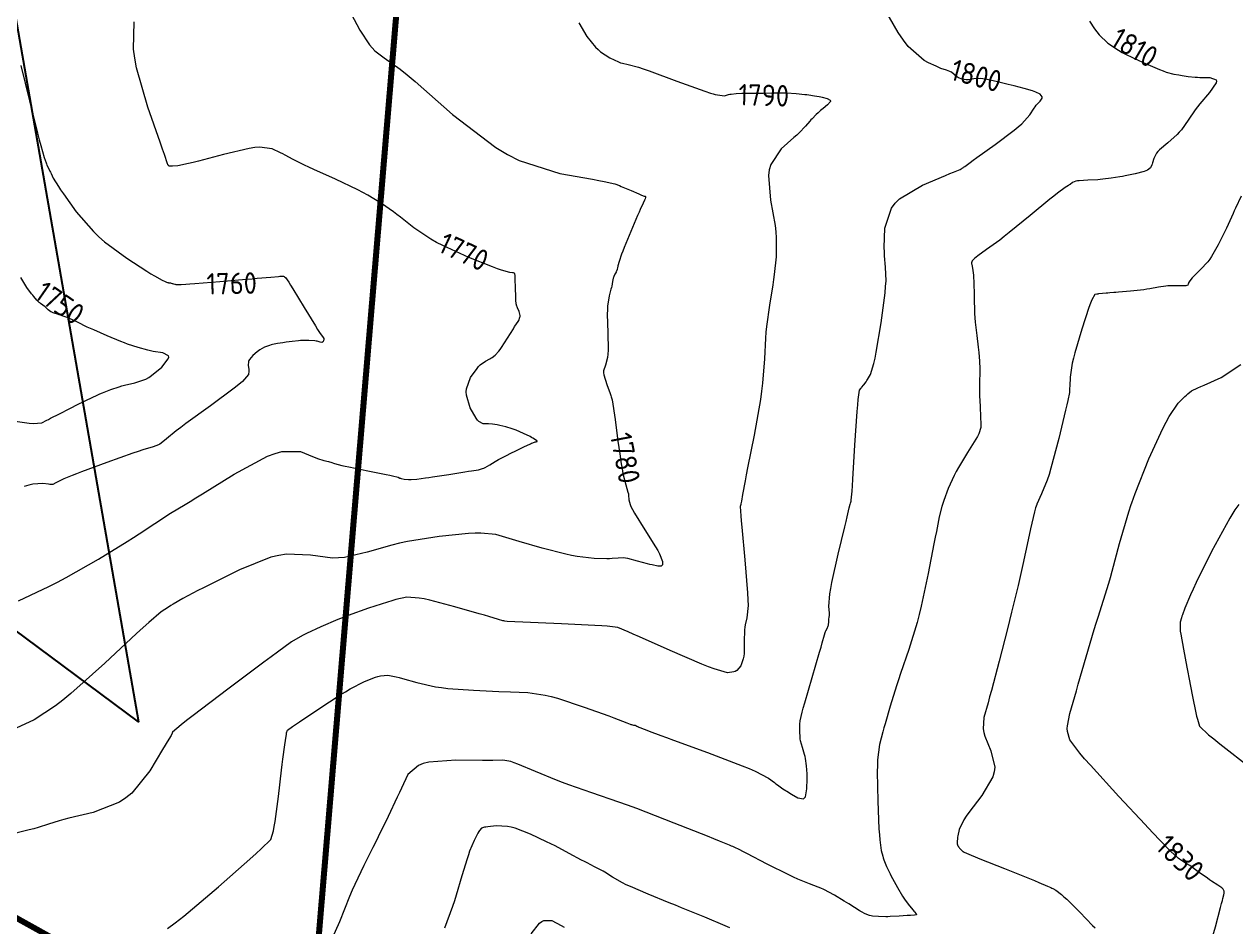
# Model space of a CAD drawing. Header units: millimetres. Extents: x 837477 to 838477, y 1189014 to 1191014.
# Drawn here: x 838134.3 to 838348.5, y 1189925.3 to 1190084.9 of the extents above; entities that cross this region are included whole.
import ezdxf

# ---------------------------------------------------------------- set-up
doc = ezdxf.new("R2010")
doc.units = ezdxf.units.MM
doc.header["$LTSCALE"] = 0.3
doc.layers.add('CORREDORVIA', color=94, linetype='Continuous', lineweight=80)
doc.layers.add('COTAS 10', color=252, linetype='Continuous', lineweight=9)
doc.layers.add('LINEA_DE_CEROS', color=61, linetype='Continuous')
doc.styles.get("Standard").update_dxf_attribs({"font": 'isocp2.shx', "bigfont": '@extfont2.shx'})

msp = doc.modelspace()

# ---------------------------------------------------------------- linework, layer by layer
at = {"layer": 'CORREDORVIA'}
msp.add_lwpolyline([(838157.033, 1190996.193), (838237.174, 1190821.339), (838237.001, 1190602.875), (838240.031, 1190437.198), (838223.537, 1190366.272), (838184.199, 1189898.277), (837734.304, 1190149.151), (837849.078, 1189569.699), (837751.159, 1189231.384), (837593.191, 1189234.399), (837695.481, 1189679.225), (837660.573, 1189835.358), (837597.737, 1190012.464), (837490.666, 1190492.599), (837964.301, 1190234.408), (838010.155, 1190346.41), (837974.613, 1190516.877), (837969.419, 1190653.334), (837963.574, 1190795.982), (837910.676, 1191000.965)], close=True, dxfattribs=at)
at = {"layer": 'COTAS 10'}
for points in [[(838159.601, 1189925.017), (838160.997, 1189926.039), (838162.487, 1189927.185), (838168.649, 1189932.359), (838174.184, 1189937.291), (838175.279, 1189938.285), (838176.183, 1189939.117), (838177.869, 1189940.78), (838178.348, 1189942.312), (838178.492, 1189943.062), (838178.641, 1189943.953), (838179.22, 1189948.345), (838179.764, 1189952.984), (838179.891, 1189954.03), (838180.008, 1189954.972), (838180.344, 1189957.512), (838180.582, 1189959.038), (838180.637, 1189959.34), (838180.686, 1189959.59), (838180.824, 1189960.059), (838181.735, 1189960.718), (838182.272, 1189961.087), (838182.932, 1189961.538), (838186.344, 1189963.843), (838190.15, 1189966.311), (838191.06, 1189966.865), (838191.906, 1189967.363), (838194.439, 1189968.691), (838196.366, 1189969.442), (838196.829, 1189969.576), (838197.263, 1189969.678), (838198.576, 1189969.777), (838200.039, 1189969.516), (838200.568, 1189969.39), (838201.15, 1189969.242), (838203.696, 1189968.514), (838206.991, 1189967.768), (838208.045, 1189967.608), (838209.16, 1189967.468), (838213.696, 1189967.131), (838218.172, 1189966.945), (838220.253, 1189966.858), (838223.296, 1189966.73), (838226.399, 1189966.272), (838227.443, 1189966.021), (838228.568, 1189965.716), (838233.296, 1189964.17), (838237.645, 1189962.589), (838238.531, 1189962.262), (838239.278, 1189961.984), (838240.827, 1189961.38), (838241.404, 1189961.143), (838241.538, 1189961.096), (838241.662, 1189961.057), (838242.018, 1189960.983), (838242.281, 1189960.942), (838242.346, 1189960.924), (838242.408, 1189960.903), (838242.604, 1189960.805), (838242.813, 1189960.684), (838242.884, 1189960.65), (838242.961, 1189960.615), (838243.283, 1189960.485), (838243.724, 1189960.318), (838243.876, 1189960.259), (838244.04, 1189960.195), (838244.739, 1189959.921), (838246.801, 1189959.148), (838247.825, 1189958.77), (838249.046, 1189958.322), (838255.09, 1189956.11), (838261.194, 1189953.794), (838262.452, 1189953.279), (838263.524, 1189952.82), (838265.835, 1189951.619), (838266.891, 1189950.819), (838267.171, 1189950.612), (838267.446, 1189950.412), (838268.396, 1189949.74), (838269.363, 1189949.107), (838269.648, 1189948.931), (838269.941, 1189948.754), (838271.065, 1189948.111), (838272.023, 1189947.964), (838272.211, 1189948.1), (838272.367, 1189948.313), (838272.654, 1189949.719), (838272.685, 1189951.502), (838272.68, 1189951.952), (838272.668, 1189952.384), (838272.576, 1189953.788), (838272.387, 1189955.065), (838272.314, 1189955.416), (838272.233, 1189955.767), (838271.867, 1189957.028), (838271.533, 1189958.225), (838271.472, 1189958.536), (838271.425, 1189958.837), (838271.367, 1189959.85), (838271.397, 1189960.72), (838271.406, 1189960.932), (838271.414, 1189961.13), (838271.445, 1189961.74), (838271.789, 1189963.236), (838271.995, 1189963.992), (838272.249, 1189964.897), (838273.565, 1189969.403), (838274.893, 1189973.891), (838275.155, 1189974.784), (838275.371, 1189975.526), (838275.768, 1189976.944), (838275.895, 1189977.377), (838275.94, 1189977.497), (838275.99, 1189977.618), (838276.209, 1189978.059), (838276.405, 1189978.502), (838276.442, 1189978.624), (838276.47, 1189978.747), (838276.508, 1189979.19), (838276.513, 1189979.582), (838276.521, 1189979.673), (838276.531, 1189979.756), (838276.595, 1189979.991), (838276.634, 1189980.401), (838276.63, 1189980.595), (838276.62, 1189980.823), (838276.527, 1189981.936), (838276.698, 1189984.168), (838276.854, 1189985.102), (838277.056, 1189986.173), (838278.178, 1189991.182), (838279.345, 1189996.028), (838279.577, 1189996.996), (838279.769, 1189997.801), (838280.13, 1189999.36), (838280.224, 1189999.795), (838280.248, 1189999.892), (838280.271, 1189999.979), (838280.278, 1190000), (838280.343, 1190000.208), (838280.406, 1190000.386), (838280.422, 1190000.44), (838280.439, 1190000.497), (838280.494, 1190000.719), (838280.624, 1190002.354), (838280.688, 1190003.301), (838280.763, 1190004.463), (838281.135, 1190010.446), (838281.531, 1190016.429), (838281.622, 1190017.592), (838281.705, 1190018.54), (838281.938, 1190020.18), (838282.161, 1190020.47), (838282.238, 1190020.567), (838282.321, 1190020.671), (838282.678, 1190021.108), (838283.104, 1190021.685), (838283.231, 1190021.877), (838283.362, 1190022.084), (838283.87, 1190022.948), (838284.484, 1190024.931), (838284.682, 1190025.843), (838284.892, 1190026.913), (838285.754, 1190032.085), (838286.451, 1190037.369), (838286.558, 1190038.509), (838286.627, 1190039.509), (838286.564, 1190041.952), (838286.356, 1190043.94), (838286.334, 1190044.653), (838286.327, 1190045.436), (838286.43, 1190048.851), (838287.572, 1190052.374), (838288.221, 1190053.225), (838289.014, 1190054.023), (838293.078, 1190056.457), (838297.139, 1190058.148), (838297.931, 1190058.477), (838298.578, 1190058.746), (838299.712, 1190059.215), (838299.888, 1190059.292), (838299.932, 1190059.313), (838299.973, 1190059.334), (838300.103, 1190059.412), (838300.24, 1190059.512), (838300.286, 1190059.548), (838300.335, 1190059.587), (838300.542, 1190059.756), (838301.508, 1190060.463), (838302.035, 1190060.842), (838302.675, 1190061.299), (838305.926, 1190063.611), (838309.289, 1190066.139), (838310, 1190066.733), (838310.615, 1190067.28), (838312.04, 1190068.875), (838312.805, 1190070.029), (838313.005, 1190070.299), (838313.198, 1190070.547), (838313.851, 1190071.265), (838314.234, 1190071.805), (838314.258, 1190071.941), (838314.245, 1190072.071), (838313.904, 1190072.494), (838313.114, 1190072.888), (838312.82, 1190073), (838312.493, 1190073.113), (838311.04, 1190073.532), (838309.271, 1190073.984), (838308.746, 1190074.118), (838308.205, 1190074.256), (838306.125, 1190074.787), (838304.184, 1190075.19), (838303.732, 1190075.248), (838303.317, 1190075.282), (838302.126, 1190075.21), (838301.232, 1190075.067), (838301.004, 1190075.057), (838300.784, 1190075.059), (838300.062, 1190075.173), (838299.441, 1190075.419), (838299.286, 1190075.505), (838299.138, 1190075.599), (838298.662, 1190076.003), (838298.197, 1190076.392), (838298.055, 1190076.477), (838297.908, 1190076.552), (838297.328, 1190076.742), (838296.344, 1190077.08), (838295.941, 1190077.249), (838295.482, 1190077.451), (838294.154, 1190078.076), (838293.355, 1190078.451), (838290.569, 1190080.946), (838289.694, 1190082.09), (838288.775, 1190083.431), (838285.084, 1190089.91)], [(838192.102, 1190086.725), (838193.621, 1190083.862), (838195.355, 1190081.268), (838195.825, 1190080.703), (838196.29, 1190080.203), (838197.936, 1190078.948), (838200.769, 1190076.914), (838201.984, 1190075.922), (838203.385, 1190074.745), (838210, 1190068.948), (838217.672, 1190063.081), (838219.739, 1190061.86), (838221.782, 1190060.813), (838228.957, 1190058.49), (838234.717, 1190057.493), (838235.868, 1190057.282), (838236.827, 1190057.1), (838238.688, 1190056.679), (838239.496, 1190056.349), (838239.791, 1190056.224), (838240.117, 1190056.085), (838241.553, 1190055.462), (838242.909, 1190054.879), (838243.186, 1190054.766), (838243.42, 1190054.673), (838243.905, 1190054.512), (838244.065, 1190054.459), (838244.093, 1190054.434), (838244.114, 1190054.405), (838244.13, 1190054.265), (838244.047, 1190054.012), (838244.006, 1190053.911), (838243.956, 1190053.798), (838243.707, 1190053.278), (838243.188, 1190052.137), (838242.968, 1190051.633), (838242.715, 1190051.047), (838241.525, 1190048.246), (838240.35, 1190045.399), (838240.107, 1190044.783), (838239.899, 1190044.242), (838239.442, 1190042.908), (838239.249, 1190042.181), (838239.207, 1190042.022), (838239.17, 1190041.882), (838239.078, 1190041.526), (838238.984, 1190041.257), (838238.947, 1190041.171), (838238.904, 1190041.08), (838238.709, 1190040.709), (838238.506, 1190040.259), (838238.46, 1190040.118), (838238.417, 1190039.971), (838238.296, 1190039.38), (838238.145, 1190038.605), (838238.082, 1190038.341), (838238.012, 1190038.056), (838237.682, 1190036.849), (838237.413, 1190035.038), (838237.38, 1190034.373), (838237.365, 1190033.636), (838237.459, 1190030.382), (838237.52, 1190027.237), (838237.483, 1190026.57), (838237.424, 1190025.99), (838237.016, 1190024.63), (838236.713, 1190023.623), (838236.719, 1190023.265), (838236.765, 1190022.873), (838237.257, 1190021.175), (838237.858, 1190019.589), (838237.972, 1190019.269), (838238.064, 1190019), (838238.209, 1190018.456), (838238.745, 1190015.012), (838239.243, 1190011.181), (838239.565, 1190008.924), (838239.817, 1190007.155), (838239.969, 1190006.265), (838240.118, 1190005.473), (838240.633, 1190003.428), (838241.015, 1190002.17), (838241.08, 1190001.875), (838241.127, 1190001.603), (838241.152, 1190000.815), (838241.411, 1190000), (838241.535, 1189999.608), (838241.808, 1189999.074), (838242.153, 1189998.452), (838244.002, 1189995.479), (838245.896, 1189992.472), (838246.269, 1189991.828), (838246.576, 1189991.265), (838247.14, 1189989.913), (838247.094, 1189989.284), (838247.017, 1189989.176), (838246.912, 1189989.098), (838246.3, 1189989.058), (838245.268, 1189989.291), (838244.899, 1189989.385), (838244.493, 1189989.492), (838242.724, 1189989.985), (838240.975, 1189990.416), (838240.582, 1189990.485), (838240.227, 1189990.531), (838239.276, 1189990.515), (838238.203, 1189990.406), (838237.772, 1189990.394), (838237.283, 1189990.391), (838235.036, 1189990.443), (838232.029, 1189990.789), (838231.062, 1189990.969), (838230.035, 1189991.187), (838225.842, 1189992.28), (838221.805, 1189993.456), (838220.033, 1189993.972), (838217.668, 1189994.659), (838215.024, 1189994.93), (838214.003, 1189994.913), (838212.856, 1189994.856), (838207.668, 1189994.318), (838202.056, 1189993.408), (838200.641, 1189993.116), (838199.287, 1189992.807), (838194.897, 1189991.547), (838190.933, 1189990.63), (838189.846, 1189990.537), (838188.764, 1189990.514), (838184.897, 1189991.013), (838180.636, 1189991.2), (838179.306, 1189990.98), (838177.91, 1189990.642), (838172.326, 1189988.442), (838167.137, 1189985.855), (838165.99, 1189985.272), (838164.968, 1189984.748), (838162.326, 1189983.341), (838160.636, 1189982.359), (838160.214, 1189982.104), (838159.813, 1189981.855), (838158.531, 1189981.015), (838156.297, 1189979.139), (838155.296, 1189978.238), (838154.129, 1189977.171), (838148.531, 1189971.937), (838142.55, 1189966.562), (838141.141, 1189965.406), (838139.839, 1189964.394), (838136.032, 1189961.937), (838132.882, 1189960.444)], [(838232.301, 1190085.117), (838233.741, 1190082.707), (838235.284, 1190080.835), (838235.725, 1190080.405), (838236.171, 1190080.013), (838237.832, 1190078.914), (838239.357, 1190078.221), (838239.718, 1190078.084), (838240.053, 1190077.972), (838241.041, 1190077.765), (838242.862, 1190077.281), (838243.722, 1190076.994), (838244.735, 1190076.64), (838249.68, 1190074.809), (838254.588, 1190073.037), (838255.579, 1190072.721), (838256.091, 1190072.573), (838256.41, 1190072.48), (838258.081, 1190072.242), (838258.781, 1190072.458), (838258.999, 1190072.504), (838259.228, 1190072.543), (838260.144, 1190072.636), (838261.167, 1190072.678), (838261.463, 1190072.685), (838261.764, 1190072.69), (838262.899, 1190072.695), (838264.161, 1190072.702), (838264.543, 1190072.708), (838264.939, 1190072.717), (838266.486, 1190072.766), (838268.134, 1190072.784), (838268.594, 1190072.774), (838269.055, 1190072.757), (838270.734, 1190072.641), (838272.258, 1190072.484), (838272.623, 1190072.442), (838272.962, 1190072.4), (838273.978, 1190072.253), (838274.84, 1190072.091), (838275.082, 1190072.04), (838275.326, 1190071.985), (838276.22, 1190071.765), (838276.783, 1190071.448), (838276.818, 1190071.332), (838276.801, 1190071.203), (838276.306, 1190070.639), (838275.492, 1190069.984), (838275.274, 1190069.799), (838275.059, 1190069.612), (838275.013, 1190069.57), (838274.614, 1190069.203), (838274.308, 1190068.921), (838273.573, 1190068.179), (838273.367, 1190067.96), (838273.16, 1190067.734), (838272.405, 1190066.868), (838271.285, 1190065.702), (838270.849, 1190065.286), (838270.357, 1190064.831), (838268.122, 1190062.856), (838266.248, 1190060.104), (838265.984, 1190059.16), (838265.829, 1190058.137), (838266.189, 1190053.784), (838267.005, 1190049.288), (838267.138, 1190048.176), (838267.23, 1190047.12), (838267.226, 1190043.784), (838266.884, 1190040.664), (838266.762, 1190039.744), (838266.629, 1190038.801), (838266.051, 1190035.193), (838265.514, 1190031.452), (838265.406, 1190030.424), (838265.315, 1190029.4), (838265.137, 1190025.731), (838264.819, 1190021.448), (838264.641, 1190020.037), (838264.424, 1190018.527), (838263.316, 1190012.262), (838262.173, 1190006.446), (838261.934, 1190005.22), (838261.729, 1190004.161), (838261.271, 1190001.724), (838261.065, 1190000.578), (838261.02, 1190000.334), (838260.979, 1190000.12), (838260.954, 1190000), (838260.873, 1189999.611), (838260.953, 1189997.983), (838261.029, 1189997.065), (838261.129, 1189995.944), (838261.686, 1189990.208), (838262.173, 1189984.341), (838262.229, 1189983.138), (838262.25, 1189982.117), (838262.042, 1189979.952), (838261.709, 1189978.711), (838261.651, 1189978.274), (838261.609, 1189977.795), (838261.583, 1189975.727), (838261.529, 1189973.649), (838261.469, 1189973.164), (838261.39, 1189972.718), (838260.941, 1189971.433), (838260.23, 1189970.625), (838259.985, 1189970.479), (838259.719, 1189970.367), (838258.588, 1189970.245), (838256.268, 1189970.904), (838255.254, 1189971.285), (838254.078, 1189971.752), (838248.485, 1189974.157), (838243.025, 1189976.583), (838241.932, 1189977.065), (838241.021, 1189977.464), (838239.244, 1189978.216), (838237.351, 1189978.448), (838236.367, 1189978.518), (838235.183, 1189978.591), (838229.244, 1189978.879), (838219.649, 1189979.283), (838219.25, 1189979.346), (838219.096, 1189979.382), (838218.923, 1189979.425), (838218.14, 1189979.649), (838216.402, 1189980.163), (838215.627, 1189980.39), (838214.724, 1189980.654), (838210.402, 1189981.911), (838205.965, 1189983.076), (838204.99, 1189983.281), (838204.124, 1189983.436), (838201.911, 1189983.569), (838199.968, 1189983.155), (838199.271, 1189982.964), (838198.507, 1189982.74), (838195.174, 1189981.658), (838191.578, 1189980.361), (838190.646, 1189980.003), (838189.743, 1189979.645), (838186.714, 1189978.354), (838184.188, 1189977.159), (838183.603, 1189976.861), (838183.066, 1189976.578), (838181.539, 1189975.674), (838179.079, 1189973.899), (838177.955, 1189973.067), (838176.638, 1189972.088), (838170.28, 1189967.319), (838164.154, 1189962.671), (838162.983, 1189961.767), (838162.04, 1189961.029), (838160.531, 1189959.749), (838160.474, 1189959.538), (838160.447, 1189959.475), (838160.414, 1189959.409), (838160.251, 1189959.154), (838159.558, 1189958.031), (838159.191, 1189957.418), (838158.747, 1189956.673), (838156.512, 1189952.894), (838153.316, 1189948.945), (838152.268, 1189948.094), (838151.148, 1189947.348), (838146.512, 1189945.529), (838142.19, 1189944.524), (838141.269, 1189944.292), (838140.466, 1189944.08), (838138.563, 1189943.478), (838136.753, 1189942.877), (838136.01, 1189942.666), (838135.162, 1189942.435), (838131.227, 1189941.437)], [(838133.301, 1189982.932), (838138.656, 1189985.465), (838140.177, 1189986.25), (838141.715, 1189987.071), (838147.407, 1189990.339), (838152.47, 1189993.433), (838153.611, 1189994.144), (838154.639, 1189994.791), (838157.407, 1189996.605), (838159.258, 1189997.856), (838159.707, 1189998.149), (838160.129, 1189998.418), (838161.422, 1189999.198), (838162.761, 1190000), (838163.633, 1190000.522), (838164.634, 1190001.134), (838165.802, 1190001.853), (838171.422, 1190005.339), (838177.303, 1190008.497), (838178.635, 1190009.009), (838179.839, 1190009.365), (838183.119, 1190009.344), (838185.244, 1190008.468), (838185.72, 1190008.285), (838186.147, 1190008.128), (838187.284, 1190007.777), (838188.067, 1190007.583), (838188.271, 1190007.526), (838188.469, 1190007.468), (838189.139, 1190007.242), (838190.426, 1190006.9), (838191.013, 1190006.767), (838191.701, 1190006.617), (838195.018, 1190005.941), (838198.255, 1190005.287), (838198.893, 1190005.151), (838199.418, 1190005.036), (838200.379, 1190004.784), (838200.687, 1190004.661), (838200.8, 1190004.627), (838200.926, 1190004.593), (838201.48, 1190004.468), (838202.202, 1190004.393), (838202.433, 1190004.39), (838202.678, 1190004.394), (838203.676, 1190004.473), (838205.208, 1190004.68), (838205.79, 1190004.764), (838206.441, 1190004.86), (838209.36, 1190005.307), (838212.208, 1190005.751), (838212.813, 1190005.845), (838213.339, 1190005.927), (838214.578, 1190006.122), (838215.328, 1190006.326), (838215.546, 1190006.413), (838215.768, 1190006.515), (838216.607, 1190006.995), (838217.549, 1190007.575), (838217.835, 1190007.74), (838218.134, 1190007.906), (838219.304, 1190008.521), (838220.571, 1190009.155), (838220.93, 1190009.332), (838221.292, 1190009.511), (838222.63, 1190010.164), (838223.76, 1190010.701), (838223.991, 1190010.807), (838224.186, 1190010.893), (838224.597, 1190011.049), (838224.759, 1190011.077), (838224.798, 1190011.083), (838224.834, 1190011.089), (838224.943, 1190011.105), (838224.959, 1190011.159), (838224.937, 1190011.19), (838224.903, 1190011.227), (838224.682, 1190011.418), (838224.177, 1190011.733), (838223.963, 1190011.849), (838223.718, 1190011.977), (838222.563, 1190012.544), (838221.249, 1190013.12), (838220.903, 1190013.254), (838220.565, 1190013.377), (838219.408, 1190013.729), (838218.378, 1190013.969), (838218.12, 1190014.021), (838217.874, 1190014.067), (838217.084, 1190014.185), (838216.391, 1190014.237), (838216.206, 1190014.243), (838216.025, 1190014.245), (838215.397, 1190014.221), (838214.682, 1190014.629), (838214.446, 1190014.904), (838214.193, 1190015.249), (838213.142, 1190017.079), (838212.446, 1190019.288), (838212.417, 1190019.872), (838212.458, 1190020.444), (838213.198, 1190022.408), (838214.331, 1190024.005), (838214.621, 1190024.345), (838214.9, 1190024.64), (838215.821, 1190025.336), (838216.608, 1190025.744), (838216.802, 1190025.857), (838216.986, 1190025.971), (838217.566, 1190026.382), (838218.211, 1190027.095), (838218.436, 1190027.398), (838218.681, 1190027.748), (838219.735, 1190029.394), (838220.758, 1190031.058), (838220.983, 1190031.418), (838221.184, 1190031.736), (838221.702, 1190032.52), (838221.928, 1190033.067), (838221.945, 1190033.235), (838221.942, 1190033.409), (838221.766, 1190034.099), (838221.505, 1190034.753), (838221.449, 1190034.906), (838221.399, 1190035.046), (838221.275, 1190035.45), (838221.206, 1190036.082), (838221.191, 1190036.366), (838221.178, 1190036.698), (838221.142, 1190038.291), (838221.103, 1190039.839), (838221.088, 1190040.142), (838221.07, 1190040.392), (838220.989, 1190040.837), (838220.798, 1190040.913), (838220.712, 1190040.928), (838220.61, 1190040.941), (838220.122, 1190040.967), (838218.653, 1190041.387), (838217.933, 1190041.647), (838217.078, 1190041.97), (838212.858, 1190043.66), (838208.266, 1190045.741), (838207.176, 1190046.311), (838206.165, 1190046.878), (838203.86, 1190048.439), (838203.169, 1190048.905), (838200.785, 1190050.787), (838200.16, 1190051.263), (838199.549, 1190051.719), (838197.469, 1190053.204), (838195.012, 1190054.684), (838194.164, 1190055.137), (838193.244, 1190055.609), (838189.313, 1190057.469), (838185.487, 1190059.216), (838184.633, 1190059.617), (838183.868, 1190059.981), (838181.844, 1190060.997), (838180.394, 1190061.761), (838179.991, 1190061.966), (838179.587, 1190062.168), (838178.12, 1190062.877), (838175.911, 1190063.144), (838175.038, 1190063.069), (838174.052, 1190062.928), (838169.549, 1190061.88), (838165.115, 1190060.675), (838164.173, 1190060.436), (838163.354, 1190060.237), (838161.429, 1190059.863), (838160.516, 1190059.784), (838160.336, 1190059.773), (838160.188, 1190059.766), (838159.917, 1190059.779), (838159.855, 1190059.826), (838159.823, 1190059.856), (838159.772, 1190059.917), (838159.722, 1190060.002), (838159.707, 1190060.033), (838159.693, 1190060.067), (838159.639, 1190060.216), (838159.068, 1190061.853), (838158.728, 1190062.824), (838158.31, 1190064.021), (838156.14, 1190070.216), (838154.137, 1190077.189), (838153.824, 1190078.877), (838153.614, 1190080.458), (838153.727, 1190085.29)], [(838322.571, 1190085.453), (838323.477, 1190084.081), (838323.897, 1190083.537), (838324.317, 1190083.034), (838325.825, 1190081.553), (838327.7, 1190080.282), (838328.351, 1190079.91), (838329.058, 1190079.53), (838332.089, 1190078.088), (838334.991, 1190076.863), (838335.617, 1190076.62), (838336.167, 1190076.418), (838337.512, 1190076.037), (838338.411, 1190075.913), (838338.679, 1190075.874), (838338.955, 1190075.833), (838340.024, 1190075.668), (838341.292, 1190075.527), (838341.695, 1190075.502), (838342.121, 1190075.483), (838343.843, 1190075.463), (838344.975, 1190075.069), (838345.029, 1190074.815), (838344.969, 1190074.497), (838343.816, 1190072.821), (838342.089, 1190070.797), (838341.668, 1190070.259), (838341.271, 1190069.73), (838340.047, 1190067.901), (838338.847, 1190066.22), (838338.467, 1190065.784), (838338.065, 1190065.361), (838336.441, 1190063.941), (838334.987, 1190062.698), (838334.694, 1190062.386), (838334.447, 1190062.089), (838333.95, 1190061.135), (838333.751, 1190060.358), (838333.693, 1190060.173), (838333.632, 1190060), (838333.402, 1190059.485), (838332.838, 1190059.062), (838332.567, 1190058.948), (838332.247, 1190058.834), (838330.676, 1190058.435), (838328.874, 1190058.078), (838328.409, 1190057.99), (838327.957, 1190057.908), (838326.446, 1190057.653), (838324.951, 1190057.466), (838324.509, 1190057.426), (838324.056, 1190057.391), (838322.318, 1190057.309), (838320.792, 1190057.214), (838320.471, 1190057.171), (838320.195, 1190057.121), (838319.567, 1190056.883), (838319.162, 1190056.574), (838319.027, 1190056.481), (838318.881, 1190056.384), (838318.272, 1190056.003), (838316.915, 1190055.001), (838316.298, 1190054.513), (838315.577, 1190053.932), (838312.1, 1190051.073), (838308.391, 1190048.044), (838307.522, 1190047.357), (838306.723, 1190046.735), (838304.41, 1190045.037), (838302.881, 1190043.959), (838302.576, 1190043.729), (838302.323, 1190043.528), (838301.837, 1190043.048), (838301.754, 1190042.674), (838301.756, 1190042.54), (838301.768, 1190042.392), (838301.9, 1190041.747), (838302.069, 1190040.532), (838302.104, 1190040.025), (838302.135, 1190039.444), (838302.204, 1190036.728), (838302.298, 1190033.725), (838302.343, 1190032.964), (838302.397, 1190032.233), (838302.664, 1190029.843), (838302.937, 1190027.817), (838302.996, 1190027.315), (838303.047, 1190026.838), (838303.17, 1190025.329), (838303.217, 1190023.972), (838303.22, 1190023.592), (838303.219, 1190023.209), (838303.181, 1190021.808), (838303.15, 1190020.253), (838303.154, 1190019.773), (838303.163, 1190019.272), (838303.242, 1190017.283), (838303.333, 1190015.426), (838303.35, 1190015.008), (838303.365, 1190014.631), (838303.387, 1190013.614), (838303.03, 1190012.475), (838302.805, 1190012.021), (838302.526, 1190011.506), (838301.06, 1190009.144), (838299.421, 1190006.496), (838299.033, 1190005.802), (838298.672, 1190005.124), (838297.606, 1190002.813), (838296.828, 1190000.703), (838296.65, 1190000.151), (838296.604, 1190000), (838296.487, 1189999.614), (838296.033, 1189997.792), (838295.523, 1189995.207), (838295.326, 1189994.189), (838295.105, 1189993.039), (838294.102, 1189987.792), (838292.865, 1189982.015), (838292.495, 1189980.53), (838292.114, 1189979.096), (838290.639, 1189974.329), (838289.194, 1189970.094), (838288.832, 1189968.994), (838288.486, 1189967.925), (838287.372, 1189964.329), (838286.47, 1189961.228), (838286.257, 1189960.472), (838286.061, 1189959.76), (838285.486, 1189957.557), (838285.151, 1189954.86), (838285.106, 1189953.836), (838285.081, 1189952.691), (838285.165, 1189947.557), (838285.388, 1189942.612), (838285.451, 1189941.588), (838285.515, 1189940.712), (838285.749, 1189938.793), (838286.047, 1189937.788), (838286.15, 1189937.489), (838286.262, 1189937.18), (838286.741, 1189935.989), (838287.362, 1189934.658), (838287.563, 1189934.261), (838287.777, 1189933.851), (838288.657, 1189932.267), (838289.57, 1189930.754), (838289.805, 1189930.39), (838290.033, 1189930.048), (838290.793, 1189929.012), (838291.403, 1189928.264), (838291.537, 1189928.104), (838291.655, 1189927.966), (838291.953, 1189927.638), (838292.026, 1189927.48), (838292.003, 1189927.448), (838291.961, 1189927.421), (838291.65, 1189927.367), (838290.973, 1189927.327), (838290.7, 1189927.31), (838290.389, 1189927.29), (838288.956, 1189927.194), (838287.378, 1189927.113), (838286.975, 1189927.102), (838286.588, 1189927.096), (838285.314, 1189927.115), (838284.238, 1189927.219), (838283.976, 1189927.267), (838283.73, 1189927.322), (838282.968, 1189927.59), (838282.278, 1189927.958), (838282.076, 1189928.076), (838281.869, 1189928.202), (838281.083, 1189928.717), (838280.037, 1189929.392), (838279.666, 1189929.618), (838279.26, 1189929.862), (838277.501, 1189930.887), (838275.616, 1189931.89), (838275.131, 1189932.121), (838274.662, 1189932.331), (838273.098, 1189932.92), (838271.063, 1189933.734), (838270.296, 1189934.086), (838269.441, 1189934.492), (838265.617, 1189936.417), (838262.043, 1189938.267), (838261.345, 1189938.627), (838260.773, 1189938.92), (838259.763, 1189939.428), (838259.523, 1189939.526), (838259.345, 1189939.598), (838258.941, 1189939.763), (838257.166, 1189940.473), (838256.208, 1189940.855), (838255.049, 1189941.317), (838249.179, 1189943.656), (838242.577, 1189946.219), (838240.956, 1189946.822), (838239.425, 1189947.38), (838234.646, 1189949.01), (838230.561, 1189950.399), (838229.469, 1189950.805), (838228.393, 1189951.22), (838224.646, 1189952.794), (838221.552, 1189954.091), (838220.888, 1189954.331), (838220.307, 1189954.52), (838218.906, 1189954.771), (838217.106, 1189954.717), (838216.274, 1189954.713), (838215.297, 1189954.713), (838210.564, 1189954.752), (838205.814, 1189954.408), (838204.826, 1189954.166), (838203.98, 1189953.861), (838202.105, 1189952.232), (838200.99, 1189949.851), (838200.623, 1189949.073), (838200.23, 1189948.242), (838198.599, 1189944.812), (838196.851, 1189941.196), (838196.385, 1189940.248), (838195.926, 1189939.324), (838194.333, 1189936.181), (838192.733, 1189932.828), (838192.271, 1189931.771), (838191.8, 1189930.659), (838190.027, 1189926.181), (838187.967, 1189921.608)], [(838133.704, 1190077.601), (838135.217, 1190071.312), (838136.646, 1190065.638), (838136.949, 1190064.467), (838137.212, 1190063.47), (838137.826, 1190061.312), (838138.155, 1190060.399), (838138.238, 1190060.187), (838138.317, 1190059.992), (838138.573, 1190059.435), (838138.847, 1190058.896), (838138.937, 1190058.712), (838139.034, 1190058.513), (838139.435, 1190057.671), (838140.328, 1190056.189), (838140.734, 1190055.587), (838141.21, 1190054.903), (838143.502, 1190051.738), (838146.537, 1190048.22), (838147.48, 1190047.312), (838148.468, 1190046.434), (838152.409, 1190043.502), (838155.944, 1190041.24), (838156.676, 1190040.784), (838157.3, 1190040.402), (838158.665, 1190039.634), (838159.221, 1190039.398), (838159.337, 1190039.35), (838159.435, 1190039.31), (838159.651, 1190039.228), (838159.759, 1190039.199), (838159.79, 1190039.193), (838159.82, 1190039.187), (838159.933, 1190039.169), (838160.054, 1190039.151), (838160.089, 1190039.145), (838160.126, 1190039.138), (838160.268, 1190039.11), (838160.421, 1190039.07), (838160.465, 1190039.057), (838160.51, 1190039.042), (838160.68, 1190038.98), (838160.905, 1190038.917), (838160.985, 1190038.902), (838161.073, 1190038.888), (838161.456, 1190038.845), (838162.061, 1190038.873), (838162.86, 1190038.909), (838163.591, 1190038.961), (838164.471, 1190039.029), (838168.887, 1190039.4), (838173.544, 1190039.807), (838174.575, 1190039.898), (838175.494, 1190039.979), (838177.882, 1190040.191), (838179.236, 1190040.303), (838179.504, 1190040.32), (838179.724, 1190040.332), (838180.132, 1190040.324), (838180.245, 1190040.266), (838180.279, 1190040.246), (838180.315, 1190040.224), (838180.457, 1190040.132), (838181.057, 1190039.256), (838181.38, 1190038.74), (838181.773, 1190038.106), (838183.765, 1190034.828), (838185.762, 1190031.547), (838186.159, 1190030.911), (838186.488, 1190030.392), (838187.111, 1190029.502), (838187.236, 1190029.341), (838187.251, 1190029.281), (838187.257, 1190029.216), (838187.207, 1190028.926), (838187.05, 1190028.691), (838186.988, 1190028.659), (838186.919, 1190028.642), (838186.604, 1190028.703), (838186.075, 1190028.836), (838185.872, 1190028.865), (838185.643, 1190028.891), (838184.61, 1190028.953), (838183.43, 1190028.955), (838183.108, 1190028.942), (838182.789, 1190028.924), (838181.658, 1190028.807), (838180.581, 1190028.658), (838180.298, 1190028.619), (838180.02, 1190028.58), (838179.069, 1190028.446), (838178.165, 1190028.263), (838177.918, 1190028.194), (838177.671, 1190028.116), (838176.791, 1190027.766), (838175.94, 1190027.301), (838175.712, 1190027.15), (838175.488, 1190026.99), (838174.707, 1190026.333), (838174.12, 1190025.624), (838174.019, 1190025.432), (838173.944, 1190025.242), (838173.892, 1190024.568), (838173.973, 1190023.917), (838173.981, 1190023.74), (838173.983, 1190023.566), (838173.939, 1190022.949), (838172.856, 1190021.737), (838172.203, 1190021.186), (838171.398, 1190020.542), (838167.212, 1190017.441), (838162.864, 1190014.284), (838161.956, 1190013.605), (838161.176, 1190013.011), (838159.428, 1190011.57), (838158.515, 1190010.818), (838158.261, 1190010.658), (838158.007, 1190010.519), (838157.088, 1190010.189), (838155.274, 1190009.642), (838154.457, 1190009.365), (838153.503, 1190009.033), (838148.919, 1190007.384), (838144.419, 1190005.727), (838143.519, 1190005.39), (838142.768, 1190005.106), (838141.305, 1190004.522), (838140.828, 1190004.287), (838140.699, 1190004.222), (838140.572, 1190004.158), (838140.124, 1190003.93), (838139.74, 1190003.732), (838139.653, 1190003.687), (838139.575, 1190003.646), (838139.361, 1190003.536), (838138.994, 1190003.51), (838138.82, 1190003.522), (838138.613, 1190003.544), (838137.602, 1190003.692), (838135.793, 1190003.554), (838135.083, 1190003.394), (838134.282, 1190003.182)], [(838349.392, 1190054.474), (838348.415, 1190052.378), (838348.188, 1190051.886), (838347.98, 1190051.433), (838347.386, 1190050.115), (838346.786, 1190048.815), (838346.574, 1190048.373), (838346.342, 1190047.896), (838345.337, 1190045.874), (838344.172, 1190043.832), (838343.838, 1190043.342), (838343.501, 1190042.883), (838342.241, 1190041.498), (838341.16, 1190040.478), (838340.935, 1190040.25), (838340.741, 1190040.045), (838340.308, 1190039.501), (838340.116, 1190039.153), (838340.074, 1190039.071), (838340.038, 1190038.996), (838339.949, 1190038.779), (838339.64, 1190038.651), (838339.466, 1190038.632), (838339.253, 1190038.62), (838338.163, 1190038.638), (838336.832, 1190038.636), (838336.468, 1190038.612), (838336.105, 1190038.578), (838334.808, 1190038.37), (838333.264, 1190038.101), (838332.746, 1190038.028), (838332.188, 1190037.955), (838329.845, 1190037.7), (838327.704, 1190037.498), (838327.274, 1190037.46), (838326.914, 1190037.428), (838326.203, 1190037.378), (838325.848, 1190037.361), (838325.712, 1190037.352), (838325.561, 1190037.34), (838324.881, 1190037.278), (838324.195, 1190037.206), (838324.04, 1190037.188), (838323.9, 1190037.171), (838323.519, 1190037.117), (838322.994, 1190036.148), (838322.764, 1190035.555), (838322.497, 1190034.821), (838321.223, 1190030.998), (838319.987, 1190026.805), (838319.743, 1190025.839), (838319.542, 1190024.956), (838319.173, 1190022.471), (838319.103, 1190020.876), (838319.09, 1190020.555), (838319.081, 1190020.286), (838319.072, 1190019.75), (838318.785, 1190018.387), (838318.601, 1190017.598), (838318.371, 1190016.629), (838317.163, 1190011.64), (838315.779, 1190006.4), (838315.439, 1190005.273), (838315.118, 1190004.286), (838314.113, 1190001.89), (838313.275, 1190000.034), (838313.264, 1190000), (838313.059, 1189999.388), (838312.85, 1189998.684), (838312.154, 1189995.662), (838311.424, 1189992.061), (838311.194, 1189990.992), (838310.951, 1189989.893), (838309.974, 1189985.662), (838308.816, 1189980.916), (838308.46, 1189979.491), (838308.089, 1189978.019), (838306.617, 1189972.304), (838305.249, 1189967.104), (838304.942, 1189965.957), (838304.667, 1189964.936), (838303.935, 1189962.304), (838303.805, 1189960.309), (838303.91, 1189959.688), (838304.075, 1189959.039), (838305.181, 1189956.45), (838305.846, 1189953.547), (838305.733, 1189952.7), (838305.492, 1189951.834), (838303.55, 1189948.551), (838301.251, 1189945.554), (838300.784, 1189944.868), (838300.391, 1189944.245), (838299.586, 1189942.516), (838299.327, 1189941.39), (838299.279, 1189941.147), (838299.241, 1189940.934), (838299.187, 1189940.414), (838299.199, 1189940.143), (838299.202, 1189940.087), (838299.206, 1189940.039), (838299.219, 1189939.934), (838299.235, 1189939.879), (838299.247, 1189939.845), (838299.273, 1189939.78), (838299.307, 1189939.707), (838299.318, 1189939.685), (838299.33, 1189939.663), (838299.378, 1189939.576), (838299.428, 1189939.493), (838299.441, 1189939.473), (838299.454, 1189939.454), (838299.495, 1189939.398), (838299.54, 1189939.345), (838299.555, 1189939.329), (838299.571, 1189939.313), (838299.635, 1189939.248), (838299.702, 1189939.179), (838299.719, 1189939.16), (838299.735, 1189939.14), (838299.79, 1189939.068), (838299.832, 1189939.009), (838299.84, 1189938.997), (838299.847, 1189938.987), (838299.862, 1189938.969), (838300.033, 1189938.813), (838300.177, 1189938.694), (838300.222, 1189938.661), (838300.269, 1189938.627), (838300.458, 1189938.503), (838301.669, 1189937.984), (838302.361, 1189937.701), (838303.208, 1189937.357), (838307.553, 1189935.614), (838311.977, 1189933.84), (838312.873, 1189933.477), (838313.627, 1189933.171), (838315.164, 1189932.528), (838315.763, 1189932.248), (838315.926, 1189932.17), (838316.088, 1189932.092), (838316.661, 1189931.81), (838317.653, 1189931.035), (838318.079, 1189930.647), (838318.571, 1189930.184), (838320.894, 1189927.883), (838323.155, 1189925.578), (838323.607, 1189925.112)], [(838130.223, 1190015.053), (838134.345, 1190014.447), (838135.187, 1190014.36), (838135.9, 1190014.309), (838137.394, 1190014.415), (838138.266, 1190014.866), (838138.587, 1190015.031), (838138.941, 1190015.214), (838140.506, 1190016.021), (838142.332, 1190016.953), (838142.851, 1190017.214), (838143.376, 1190017.476), (838145.321, 1190018.437), (838147.186, 1190019.316), (838147.66, 1190019.527), (838148.117, 1190019.724), (838149.615, 1190020.321), (838151.106, 1190020.806), (838151.557, 1190020.934), (838152.026, 1190021.059), (838153.859, 1190021.485), (838155.775, 1190022.158), (838156.297, 1190022.438), (838156.814, 1190022.759), (838158.648, 1190024.255), (838159.769, 1190025.715), (838159.836, 1190026.011), (838159.798, 1190026.262), (838158.782, 1190026.78), (838157.081, 1190027.053), (838156.611, 1190027.149), (838156.141, 1190027.253), (838154.447, 1190027.706), (838152.578, 1190028.335), (838151.997, 1190028.551), (838151.39, 1190028.785), (838148.97, 1190029.782), (838146.583, 1190030.831), (838145.997, 1190031.098), (838145.443, 1190031.354), (838143.71, 1190032.195), (838142.271, 1190032.876), (838141.902, 1190033.031), (838141.546, 1190033.172), (838140.364, 1190033.563), (838139.414, 1190033.874), (838139.204, 1190033.966), (838139.016, 1190034.06), (838138.529, 1190034.418), (838138.181, 1190034.767), (838138.081, 1190034.856), (838137.979, 1190034.94), (838137.598, 1190035.216), (838137.196, 1190035.507), (838137.081, 1190035.601), (838136.964, 1190035.702), (838136.528, 1190036.114), (838135.985, 1190036.73), (838135.8, 1190036.959), (838135.601, 1190037.214), (838134.757, 1190038.345), (838133.668, 1190040.094)], [(838343.743, 1189921.476), (838344.881, 1189925.342), (838345.765, 1189928.754), (838345.939, 1189929.426), (838346.083, 1189929.98), (838346.171, 1189930.313), (838346.35, 1189930.995), (838346.402, 1189931.243), (838346.411, 1189931.312), (838346.418, 1189931.383), (838346.422, 1189931.641), (838346.236, 1189931.961), (838346.123, 1189932.071), (838345.984, 1189932.189), (838345.26, 1189932.689), (838344.187, 1189933.392), (838343.828, 1189933.637), (838343.442, 1189933.904), (838341.826, 1189935.053), (838340.308, 1189936.129), (838339.984, 1189936.35), (838339.702, 1189936.538), (838339.033, 1189936.94), (838338.487, 1189937.305), (838338.283, 1189937.47), (838338.057, 1189937.663), (838337.047, 1189938.588), (838334.921, 1189940.758), (838333.991, 1189941.736), (838332.913, 1189942.876), (838332.411, 1189943.414), (838327.784, 1189948.354), (838322.745, 1189953.868), (838321.723, 1189955.031), (838320.864, 1189956.036), (838319.11, 1189958.354), (838318.686, 1189959.857), (838318.665, 1189960.349), (838318.686, 1189960.874), (838319.11, 1189963.043), (838319.98, 1189966.027), (838320.282, 1189967.065), (838320.61, 1189968.195), (838322.016, 1189973.043), (838323.446, 1189977.894), (838323.789, 1189979.026), (838324.11, 1189980.066), (838325.076, 1189983.06), (838326.005, 1189986.051), (838326.302, 1189987.089), (838326.616, 1189988.219), (838327.892, 1189993.06), (838329.537, 1189998.667), (838329.988, 1190000), (838330.083, 1190000.28), (838330.669, 1190001.92), (838333.111, 1190008.061), (838335.545, 1190013.411), (838336.125, 1190014.552), (838336.665, 1190015.545), (838338.278, 1190017.902), (838339.459, 1190019.078), (838339.727, 1190019.327), (838339.969, 1190019.543), (838340.629, 1190020.045), (838341.729, 1190020.585), (838342.249, 1190020.824), (838342.861, 1190021.103), (838345.849, 1190022.435), (838349.33, 1190024.737)], [(838348.971, 1190000), (838348.298, 1189999.011), (838347.393, 1189997.588), (838344.141, 1189991.674), (838341.445, 1189986.173), (838340.892, 1189985.011), (838340.424, 1189984.005), (838339.429, 1189981.674), (838339.034, 1189980.496), (838338.943, 1189980.218), (838338.86, 1189979.959), (838338.625, 1189979.196), (838338.602, 1189978.08), (838338.652, 1189977.599), (838338.726, 1189977.043), (838339.196, 1189974.414), (838339.828, 1189971.233), (838340.003, 1189970.329), (838340.179, 1189969.416), (838340.817, 1189966.035), (838341.396, 1189963.138), (838341.535, 1189962.53), (838341.664, 1189962.006), (838342.052, 1189960.817), (838343.66, 1189959.28), (838344.557, 1189958.538), (838345.651, 1189957.657), (838351.235, 1189953.333)], [(838258.998, 1189925.166), (838258.215, 1189925.501), (838254.6, 1189926.998), (838250.493, 1189928.672), (838249.4, 1189929.117), (838248.325, 1189929.555), (838244.6, 1189931.07), (838241.436, 1189932.429), (838240.715, 1189932.767), (838240.062, 1189933.089), (838238.261, 1189934.116), (838236.952, 1189934.955), (838236.608, 1189935.158), (838236.273, 1189935.349), (838235.126, 1189935.934), (838233.775, 1189936.601), (838233.309, 1189936.844), (838232.804, 1189937.112), (838230.65, 1189938.288), (838228.13, 1189939.627), (838227.394, 1189939.997), (838226.641, 1189940.367), (838223.785, 1189941.699), (838221.05, 1189942.735), (838220.373, 1189942.917), (838219.732, 1189943.054), (838217.708, 1189943.172), (838216.219, 1189943.003), (838215.915, 1189942.958), (838215.658, 1189942.916), (838215.121, 1189942.77), (838214.783, 1189942.354), (838214.652, 1189942.14), (838214.504, 1189941.883), (838213.835, 1189940.6), (838213.032, 1189938.692), (838212.8, 1189938.041), (838212.564, 1189937.338), (838211.678, 1189934.356), (838210.651, 1189930.905), (838210.326, 1189929.906), (838209.984, 1189928.888), (838208.604, 1189925.053)], [(838223.934, 1189924.095), (838225.374, 1189925.957), (838225.769, 1189926.257), (838226.163, 1189926.463), (838227.576, 1189926.428), (838229.206, 1189925.57), (838229.737, 1189925.257)]]:
    msp.add_lwpolyline(points, dxfattribs=at)
at = {"layer": 'LINEA_DE_CEROS', "elevation": 1705.277}
msp.add_lwpolyline([(838041.852, 1190952.651), (838036.556, 1190637.066), (838092.197, 1190318.419), (838154.509, 1189961.569), (837526.844, 1190428.193), (837754.279, 1189827.032), (837723.495, 1189335.311)], dxfattribs=at)

# ---------------------------------------------------------------- texts
at = {"layer": 'COTAS 10', "char_height": 3.8, "attachment_point": 7}
for s, insert, rotation in [('1810', (838325.995, 1190081.239), 329.58476), ('1800', (838297.759, 1190075.132), 344.86122), ('1790', (838260.493, 1190070.548), 358.39551), ('1770', (838207.174, 1190044.791), 334.94258), ('1760', (838166.555, 1190037.064), 1.15504), ('1750', (838135.85, 1190036.594), 325.18001), ('1780', (838237.812, 1190012.263), 280.88205), ('1830', (838334.037, 1189939.242), 316.41154)]:
    msp.add_mtext(s, dxfattribs=dict(at, insert=insert, rotation=rotation))

doc.saveas('drawing.dxf')
